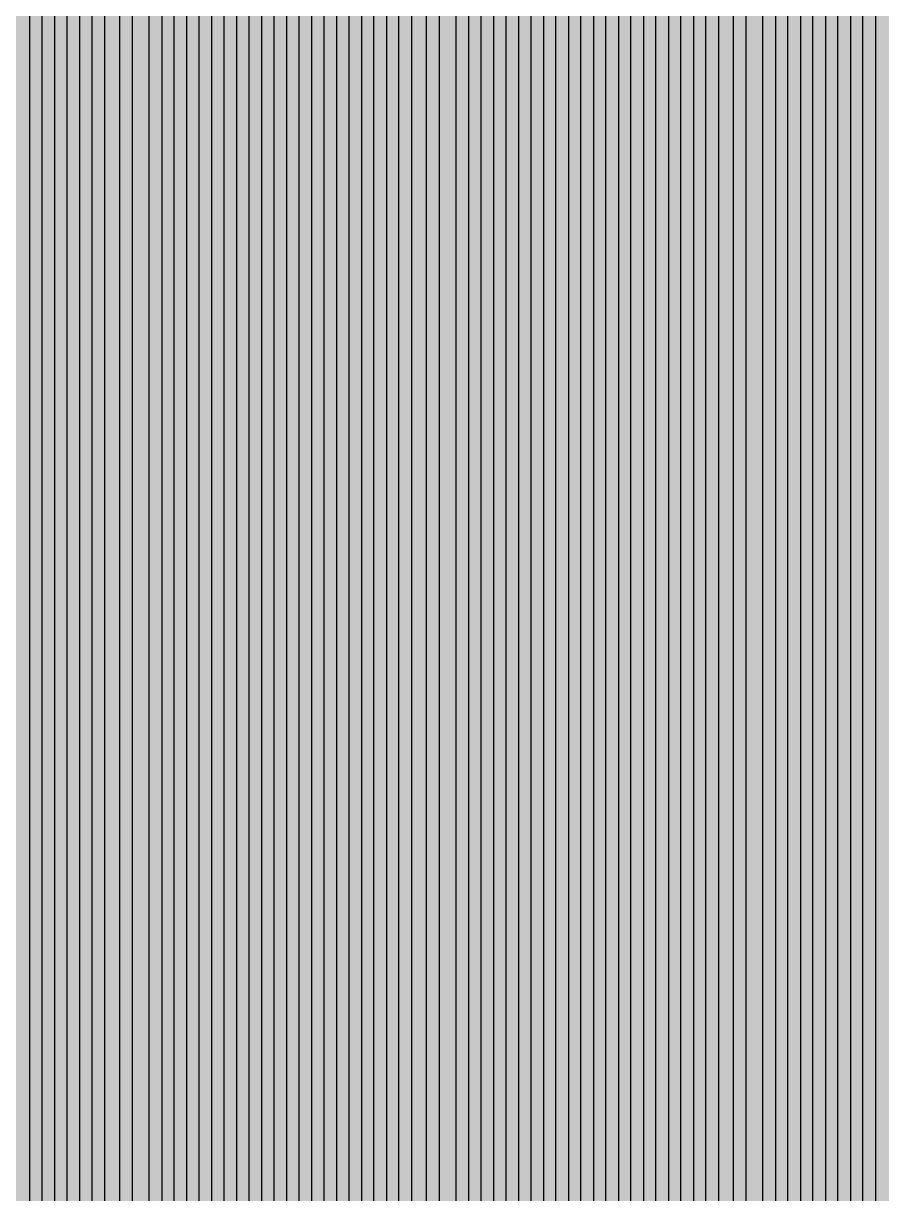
# Model space of a CAD drawing. Header units: metres. Extents: x -7240 to 10960, y -29667 to 1823.
# Drawn here: x 1139.5 to 1380, y -15233.6 to -14905.6 of the extents above; entities that cross this region are included whole.
import ezdxf

# ---------------------------------------------------------------- set-up
doc = ezdxf.new("R2010")
doc.units = ezdxf.units.M
doc.layers.add('Metal1', color=4, linetype='CONTINUOUS')
doc.layers.add('Polyimide', color=7, linetype='CONTINUOUS')

msp = doc.modelspace()

# ---------------------------------------------------------------- hatches: boundary and pattern name
at = {"layer": 'Polyimide'}
msp.add_hatch(color=7, dxfattribs=at).paths.add_polyline_path([(4088.45, -11806.89), (4098.72, -11851.21), (4115.58, -11893.47), (4138.63, -11932.7), (4167.35, -11967.99), (4201.08, -11998.53), (4239.03, -12023.62), (4280.35, -12042.68), (4349.18, -12073.73), (4413.2, -12113.76), (4471.26, -12162.04), (4522.3, -12217.69), (4565.39, -12279.7), (4599.74, -12346.94), (4624.73, -12418.19), (4639.91, -12492.16), (4645, -12567.5), (4639.91, -12642.84), (4624.73, -12716.8), (4599.74, -12788.06), (4565.39, -12855.3), (4522.3, -12917.31), (4471.26, -12972.96), (4413.2, -13021.24), (4349.18, -13061.27), (4280.35, -13092.32), (4239.03, -13111.38), (4201.08, -13136.47), (4167.35, -13167.01), (4138.63, -13202.3), (4115.58, -13241.52), (4098.72, -13283.78), (4088.45, -13328.11), (4085, -13373.48), (4085, -13567.5), (4099.45, -13861.55), (4142.64, -14152.77), (4214.18, -14438.35), (4313.36, -14715.55), (4439.24, -14981.69), (4590.59, -15234.21), (4765.97, -15470.68), (4963.68, -15688.82), (5181.82, -15886.53), (5418.29, -16061.91), (5670.81, -16213.26), (5936.95, -16339.14), (6214.15, -16438.32), (6499.73, -16509.85), (6790.95, -16553.05), (7085, -16567.5), (9960.38, -16567.5), (10038.79, -16571.35), (10116.45, -16582.87), (10192.6, -16601.95), (10266.52, -16628.4), (10337.49, -16661.96), (10404.83, -16702.32), (10467.89, -16749.09), (10526.06, -16801.81), (10578.78, -16859.98), (10625.55, -16923.04), (10665.91, -16990.38), (10699.48, -17061.35), (10725.93, -17135.27), (10745, -17211.43), (10756.52, -17289.08), (10760.38, -17367.5), (10760.38, -21957.3), (10721.61, -22012.91), (10685.97, -22070.59), (10653.58, -22130.14), (10624.53, -22191.39), (10598.92, -22254.16), (10576.82, -22318.25), (10558.3, -22383.46), (10543.41, -22449.6), (10532.21, -22516.46), (10524.72, -22583.84), (10520.97, -22651.53), (10520.97, -22719.32), (10524.72, -22787.01), (10532.21, -22854.38), (10543.41, -22921.24), (10558.3, -22987.38), (10576.82, -23052.6), (10598.92, -23116.68), (10624.53, -23179.45), (10653.58, -23240.71), (10685.97, -23300.26), (10721.61, -23357.93), (10760.38, -23413.54), (10760.38, -28667.5), (10756.52, -28745.91), (10745, -28823.57), (10725.93, -28899.73), (10699.48, -28973.65), (10665.91, -29044.62), (10625.55, -29111.96), (10578.78, -29175.01), (10526.06, -29233.19), (10467.89, -29285.91), (10404.83, -29332.68), (10337.49, -29373.04), (10266.52, -29406.6), (10192.6, -29433.05), (10116.45, -29452.13), (10038.79, -29463.65), (9960.38, -29467.5), (-6239.63, -29467.5), (-6318.04, -29463.65), (-6395.7, -29452.13), (-6471.85, -29433.05), (-6545.77, -29406.6), (-6616.74, -29373.04), (-6684.08, -29332.68), (-6747.14, -29285.91), (-6805.31, -29233.19), (-6858.03, -29175.01), (-6904.8, -29111.96), (-6945.16, -29044.62), (-6978.73, -28973.65), (-7005.18, -28899.73), (-7024.25, -28823.57), (-7035.77, -28745.91), (-7039.63, -28667.5), (-7039.63, -23426.32), (-6999.36, -23370.07), (-6962.33, -23311.63), (-6928.66, -23251.2), (-6898.45, -23188.96), (-6871.81, -23125.12), (-6848.81, -23059.88), (-6829.53, -22993.44), (-6814.04, -22926.02), (-6802.37, -22857.83), (-6794.57, -22789.09), (-6790.67, -22720.02), (-6790.67, -22650.84), (-6794.57, -22581.77), (-6802.37, -22513.03), (-6814.04, -22444.84), (-6829.53, -22377.42), (-6848.81, -22310.98), (-6871.81, -22245.74), (-6898.45, -22181.89), (-6928.66, -22119.66), (-6962.33, -22059.22), (-6999.36, -22000.79), (-7039.63, -21944.54), (-7039.63, -17367.5), (-7035.77, -17289.08), (-7024.25, -17211.43), (-7005.18, -17135.27), (-6978.73, -17061.35), (-6945.16, -16990.38), (-6904.8, -16923.04), (-6858.03, -16859.98), (-6805.31, -16801.81), (-6747.14, -16749.09), (-6684.08, -16702.32), (-6616.74, -16661.96), (-6545.77, -16628.4), (-6471.85, -16601.95), (-6395.7, -16582.87), (-6318.04, -16571.35), (-6239.63, -16567.5), (-3334, -16567.5), (-3039.95, -16553.05), (-2748.73, -16509.85), (-2463.15, -16438.32), (-2185.95, -16339.14), (-1919.81, -16213.26), (-1667.29, -16061.91), (-1430.82, -15886.53), (-1212.68, -15688.82), (-1014.97, -15470.68), (-839.59, -15234.21), (-688.24, -14981.69), (-562.36, -14715.55), (-463.18, -14438.35), (-391.64, -14152.77), (-348.45, -13861.55), (-334, -13567.5), (-334, -13373.48), (-337.45, -13328.11), (-347.72, -13283.78), (-364.58, -13241.52), (-387.63, -13202.3), (-416.35, -13167.01), (-450.08, -13136.47), (-488.03, -13111.38), (-529.35, -13092.32), (-529.35, -13092.32), (-598.18, -13061.27), (-662.2, -13021.24), (-720.26, -12972.96), (-771.3, -12917.31), (-814.39, -12855.3), (-848.74, -12788.06), (-873.73, -12716.8), (-888.91, -12642.84), (-894, -12567.5), (-888.91, -12492.16), (-873.73, -12418.19), (-848.74, -12346.94), (-814.39, -12279.7), (-771.3, -12217.69), (-720.26, -12162.04), (-662.2, -12113.76), (-598.18, -12073.73), (-529.35, -12042.68), (-488.03, -12023.62), (-450.08, -11998.53), (-416.35, -11967.99), (-387.63, -11932.7), (-364.58, -11893.47), (-347.72, -11851.21), (-337.45, -11806.89), (-334, -11761.52), (-334, -11074.31), (-337.45, -11028.94), (-347.72, -10984.62), (-364.58, -10942.36), (-387.63, -10903.13), (-416.35, -10867.84), (-450.08, -10837.3), (-488.03, -10812.21), (-529.35, -10793.16), (-529.35, -10793.16), (-598.18, -10762.1), (-662.2, -10722.07), (-720.26, -10673.8), (-771.3, -10618.15), (-814.39, -10556.13), (-848.74, -10488.89), (-873.73, -10417.64), (-888.91, -10343.67), (-894, -10268.33), (-888.91, -10192.99), (-873.73, -10119.03), (-848.74, -10047.77), (-814.39, -9980.53), (-771.3, -9918.52), (-720.26, -9862.87), (-662.2, -9814.59), (-598.18, -9774.56), (-529.35, -9743.51), (-488.03, -9724.45), (-450.08, -9699.36), (-416.35, -9668.82), (-387.63, -9633.53), (-364.58, -9594.31), (-347.72, -9552.05), (-337.45, -9507.72), (-334, -9462.35), (-334, -8775.14), (-337.45, -8729.78), (-347.72, -8685.45), (-364.58, -8643.19), (-387.63, -8603.96), (-416.35, -8568.68), (-450.08, -8538.14), (-488.03, -8513.05), (-529.35, -8493.99), (-529.35, -8493.99), (-598.18, -8462.94), (-662.2, -8422.91), (-720.26, -8374.63), (-771.3, -8318.98), (-814.39, -8256.97), (-848.74, -8189.73), (-873.73, -8118.47), (-888.91, -8044.5), (-894, -7969.17), (-888.91, -7893.83), (-873.73, -7819.86), (-848.74, -7748.61), (-814.39, -7681.36), (-771.3, -7619.35), (-720.26, -7563.7), (-662.2, -7515.42), (-598.18, -7475.4), (-529.35, -7444.34), (-529.35, -7444.34), (-488.03, -7425.28), (-450.08, -7400.2), (-416.35, -7369.66), (-387.63, -7334.37), (-364.58, -7295.14), (-347.72, -7252.88), (-337.45, -7208.56), (-334, -7163.19), (-334, -6475.98), (-337.45, -6430.61), (-347.72, -6386.29), (-364.58, -6344.02), (-387.63, -6304.8), (-416.35, -6269.51), (-450.08, -6238.97), (-488.03, -6213.88), (-529.35, -6194.82), (-529.35, -6194.82), (-598.18, -6163.77), (-662.2, -6123.74), (-720.26, -6075.46), (-771.3, -6019.81), (-814.39, -5957.8), (-848.74, -5890.56), (-873.73, -5819.31), (-888.91, -5745.34), (-894, -5670), (-888.91, -5594.66), (-873.73, -5520.69), (-848.74, -5449.44), (-814.39, -5382.2), (-771.3, -5320.19), (-720.26, -5264.54), (-662.2, -5216.26), (-598.18, -5176.23), (-529.35, -5145.18), (-529.35, -5145.18), (-488.03, -5126.12), (-450.08, -5101.03), (-416.35, -5070.49), (-387.63, -5035.2), (-364.58, -4995.98), (-347.72, -4953.71), (-337.45, -4909.39), (-334, -4864.02), (-334, 380), (-334, 1522.5), (-289, 1522.5), (-288.78, 1515.63), (-288.1, 1508.79), (-286.98, 1502.02), (-285.42, 1495.32), (-283.43, 1488.75), (-281.01, 1482.32), (-278.17, 1476.06), (-274.93, 1470), (-271.3, 1464.17), (-267.3, 1458.58), (-262.94, 1453.27), (-258.25, 1448.25), (-253.23, 1443.56), (-247.92, 1439.2), (-242.33, 1435.2), (-236.5, 1431.57), (-230.44, 1428.33), (-224.18, 1425.49), (-217.75, 1423.07), (-211.18, 1421.08), (-204.48, 1419.52), (-197.71, 1418.4), (-190.87, 1417.72), (-184, 1417.5), (-177.13, 1417.72), (-170.29, 1418.4), (-163.52, 1419.52), (-156.82, 1421.08), (-150.25, 1423.07), (-143.82, 1425.49), (-137.56, 1428.33), (-131.5, 1431.57), (-125.67, 1435.2), (-120.08, 1439.2), (-114.77, 1443.56), (-109.75, 1448.25), (-105.06, 1453.27), (-100.7, 1458.58), (-96.7, 1464.17), (-93.07, 1470), (-89.83, 1476.06), (-86.99, 1482.32), (-84.57, 1488.75), (-82.58, 1495.32), (-81.02, 1502.02), (-79.9, 1508.79), (-79.22, 1515.63), (-79, 1522.5), (1786, 1522.5), (3835, 1522.5), (3835.21, 1529.04), (3835.86, 1535.55), (3836.92, 1542.01), (3838.41, 1548.38), (3840.31, 1554.64), (3842.61, 1560.77), (3845.31, 1566.73), (3848.4, 1572.5), (3851.85, 1578.06), (3855.66, 1583.38), (3859.82, 1588.43), (3864.29, 1593.21), (3869.07, 1597.68), (3874.12, 1601.84), (3879.44, 1605.65), (3885, 1609.1), (3890.77, 1612.19), (3896.73, 1614.89), (3902.86, 1617.19), (3909.12, 1619.09), (3915.49, 1620.58), (3921.95, 1621.64), (3928.46, 1622.29), (3935, 1622.5), (3941.54, 1622.29), (3948.05, 1621.64), (3954.51, 1620.58), (3960.88, 1619.09), (3967.14, 1617.19), (3973.27, 1614.89), (3979.23, 1612.19), (3985, 1609.1), (3990.56, 1605.65), (3995.88, 1601.84), (4000.93, 1597.68), (4005.71, 1593.21), (4010.18, 1588.43), (4014.34, 1583.38), (4018.15, 1578.06), (4021.6, 1572.5), (4024.69, 1566.73), (4027.39, 1560.77), (4029.69, 1554.64), (4031.59, 1548.38), (4033.08, 1542.01), (4034.14, 1535.55), (4034.79, 1529.04), (4035, 1522.5), (4085, 1522.5), (4085, 380), (4085, 330), (4085, -4864.02), (4088.45, -4909.39), (4098.72, -4953.71), (4115.58, -4995.98), (4138.63, -5035.2), (4167.35, -5070.49), (4201.08, -5101.03), (4239.03, -5126.12), (4280.35, -5145.18), (4280.35, -5145.18), (4349.18, -5176.23), (4413.2, -5216.26), (4471.26, -5264.54), (4522.3, -5320.19), (4565.39, -5382.2), (4599.74, -5449.44), (4624.73, -5520.69), (4639.91, -5594.66), (4645, -5670), (4639.91, -5745.34), (4624.73, -5819.31), (4599.74, -5890.56), (4565.39, -5957.8), (4522.3, -6019.81), (4471.26, -6075.46), (4413.2, -6123.74), (4349.18, -6163.77), (4280.35, -6194.82), (4239.03, -6213.88), (4201.08, -6238.97), (4167.35, -6269.51), (4138.63, -6304.8), (4115.58, -6344.02), (4098.72, -6386.29), (4088.45, -6430.61), (4085, -6475.98), (4085, -11761.52), (4088.45, -11806.89)])

# ---------------------------------------------------------------- linework, layer by layer
at = {"layer": 'Metal1'}
for points in [[(1141.25, -14889.99), (1141.25, -14912.85), (1141.25, -14935.71), (1141.25, -14958.56), (1141.25, -14981.42), (1141.25, -15004.28), (1141.25, -15027.13), (1141.25, -15049.99), (1141.25, -15072.85), (1141.25, -15095.7), (1141.25, -15118.56), (1141.25, -15141.42), (1141.25, -15164.27), (1141.25, -15187.13), (1141.25, -15209.99), (1141.25, -15232.85), (1141.25, -15255.7)], [(1144.75, -15255.7), (1144.75, -15232.85), (1144.75, -15209.99), (1144.75, -15187.13), (1144.75, -15164.27), (1144.75, -15141.42), (1144.75, -15118.56), (1144.75, -15095.7), (1144.75, -15072.85), (1144.75, -15049.99), (1144.75, -15027.13), (1144.75, -15004.28), (1144.75, -14981.42), (1144.75, -14958.56), (1144.75, -14935.71), (1144.75, -14912.85), (1144.75, -14889.99)], [(1148.25, -14889.99), (1148.25, -14912.85), (1148.25, -14935.71), (1148.25, -14958.56), (1148.25, -14981.42), (1148.25, -15004.28), (1148.25, -15027.13), (1148.25, -15049.99), (1148.25, -15072.85), (1148.25, -15095.7), (1148.25, -15118.56), (1148.25, -15141.42), (1148.25, -15164.27), (1148.25, -15187.13), (1148.25, -15209.99), (1148.25, -15232.85), (1148.25, -15255.7)], [(1151.75, -15255.7), (1151.75, -15232.85), (1151.75, -15209.99), (1151.75, -15187.13), (1151.75, -15164.27), (1151.75, -15141.42), (1151.75, -15118.56), (1151.75, -15095.7), (1151.75, -15072.85), (1151.75, -15049.99), (1151.75, -15027.13), (1151.75, -15004.28), (1151.75, -14981.42), (1151.75, -14958.56), (1151.75, -14935.71), (1151.75, -14912.85), (1151.75, -14889.99)], [(1155.25, -14889.99), (1155.25, -14912.85), (1155.25, -14935.71), (1155.25, -14958.56), (1155.25, -14981.42), (1155.25, -15004.28), (1155.25, -15027.13), (1155.25, -15049.99), (1155.25, -15072.85), (1155.25, -15095.7), (1155.25, -15118.56), (1155.25, -15141.42), (1155.25, -15164.27), (1155.25, -15187.13), (1155.25, -15209.99), (1155.25, -15232.85), (1155.25, -15255.7)], [(1158.75, -15255.7), (1158.75, -15232.85), (1158.75, -15209.99), (1158.75, -15187.13), (1158.75, -15164.27), (1158.75, -15141.42), (1158.75, -15118.56), (1158.75, -15095.7), (1158.75, -15072.85), (1158.75, -15049.99), (1158.75, -15027.13), (1158.75, -15004.28), (1158.75, -14981.42), (1158.75, -14958.56), (1158.75, -14935.71), (1158.75, -14912.85), (1158.75, -14889.99)], [(1162.25, -14889.99), (1162.25, -14912.85), (1162.25, -14935.71), (1162.25, -14958.56), (1162.25, -14981.42), (1162.25, -15004.28), (1162.25, -15027.13), (1162.25, -15049.99), (1162.25, -15072.85), (1162.25, -15095.7), (1162.25, -15118.56), (1162.25, -15141.42), (1162.25, -15164.27), (1162.25, -15187.13), (1162.25, -15209.99), (1162.25, -15232.85), (1162.25, -15255.7)], [(1166.5, -15255.7), (1166.5, -15232.85), (1166.5, -15209.99), (1166.5, -15187.13), (1166.5, -15164.27), (1166.5, -15141.42), (1166.5, -15118.56), (1166.5, -15095.7), (1166.5, -15072.85), (1166.5, -15049.99), (1166.5, -15027.13), (1166.5, -15004.28), (1166.5, -14981.42), (1166.5, -14958.56), (1166.5, -14935.71), (1166.5, -14912.85), (1166.5, -14889.99)], [(1170, -14889.99), (1170, -14912.85), (1170, -14935.71), (1170, -14958.56), (1170, -14981.42), (1170, -15004.28), (1170, -15027.13), (1170, -15049.99), (1170, -15072.85), (1170, -15095.7), (1170, -15118.56), (1170, -15141.42), (1170, -15164.27), (1170, -15187.13), (1170, -15209.99), (1170, -15232.85), (1170, -15255.7)], [(1174.75, -15255.7), (1174.75, -15232.85), (1174.75, -15209.99), (1174.75, -15187.13), (1174.75, -15164.27), (1174.75, -15141.42), (1174.75, -15118.56), (1174.75, -15095.7), (1174.75, -15072.85), (1174.75, -15049.99), (1174.75, -15027.13), (1174.75, -15004.28), (1174.75, -14981.42), (1174.75, -14958.56), (1174.75, -14935.71), (1174.75, -14912.85), (1174.75, -14889.99)], [(1178.25, -14889.99), (1178.25, -14912.85), (1178.25, -14935.71), (1178.25, -14958.56), (1178.25, -14981.42), (1178.25, -15004.28), (1178.25, -15027.13), (1178.25, -15049.99), (1178.25, -15072.85), (1178.25, -15095.7), (1178.25, -15118.56), (1178.25, -15141.42), (1178.25, -15164.27), (1178.25, -15187.13), (1178.25, -15209.99), (1178.25, -15232.85), (1178.25, -15255.7)], [(1181.75, -15255.7), (1181.75, -15232.85), (1181.75, -15209.99), (1181.75, -15187.13), (1181.75, -15164.27), (1181.75, -15141.42), (1181.75, -15118.56), (1181.75, -15095.7), (1181.75, -15072.85), (1181.75, -15049.99), (1181.75, -15027.13), (1181.75, -15004.28), (1181.75, -14981.42), (1181.75, -14958.56), (1181.75, -14935.71), (1181.75, -14912.85), (1181.75, -14889.99)], [(1185.25, -14889.99), (1185.25, -14912.85), (1185.25, -14935.71), (1185.25, -14958.56), (1185.25, -14981.42), (1185.25, -15004.28), (1185.25, -15027.13), (1185.25, -15049.99), (1185.25, -15072.85), (1185.25, -15095.7), (1185.25, -15118.56), (1185.25, -15141.42), (1185.25, -15164.27), (1185.25, -15187.13), (1185.25, -15209.99), (1185.25, -15232.85), (1185.25, -15255.7)], [(1188.75, -15255.7), (1188.75, -15232.85), (1188.75, -15209.99), (1188.75, -15187.13), (1188.75, -15164.27), (1188.75, -15141.42), (1188.75, -15118.56), (1188.75, -15095.7), (1188.75, -15072.85), (1188.75, -15049.99), (1188.75, -15027.13), (1188.75, -15004.28), (1188.75, -14981.42), (1188.75, -14958.56), (1188.75, -14935.71), (1188.75, -14912.85), (1188.75, -14889.99)], [(1192.25, -14889.99), (1192.25, -14912.85), (1192.25, -14935.71), (1192.25, -14958.56), (1192.25, -14981.42), (1192.25, -15004.28), (1192.25, -15027.13), (1192.25, -15049.99), (1192.25, -15072.85), (1192.25, -15095.7), (1192.25, -15118.56), (1192.25, -15141.42), (1192.25, -15164.27), (1192.25, -15187.13), (1192.25, -15209.99), (1192.25, -15232.85), (1192.25, -15255.7)], [(1195.75, -15255.7), (1195.75, -15232.85), (1195.75, -15209.99), (1195.75, -15187.13), (1195.75, -15164.27), (1195.75, -15141.42), (1195.75, -15118.56), (1195.75, -15095.7), (1195.75, -15072.85), (1195.75, -15049.99), (1195.75, -15027.13), (1195.75, -15004.28), (1195.75, -14981.42), (1195.75, -14958.56), (1195.75, -14935.71), (1195.75, -14912.85), (1195.75, -14889.99)], [(1199.25, -14889.99), (1199.25, -14912.85), (1199.25, -14935.71), (1199.25, -14958.56), (1199.25, -14981.42), (1199.25, -15004.28), (1199.25, -15027.13), (1199.25, -15049.99), (1199.25, -15072.85), (1199.25, -15095.7), (1199.25, -15118.56), (1199.25, -15141.42), (1199.25, -15164.27), (1199.25, -15187.13), (1199.25, -15209.99), (1199.25, -15232.85), (1199.25, -15255.7)], [(1202.75, -15255.7), (1202.75, -15232.85), (1202.75, -15209.99), (1202.75, -15187.13), (1202.75, -15164.27), (1202.75, -15141.42), (1202.75, -15118.56), (1202.75, -15095.7), (1202.75, -15072.85), (1202.75, -15049.99), (1202.75, -15027.13), (1202.75, -15004.28), (1202.75, -14981.42), (1202.75, -14958.56), (1202.75, -14935.71), (1202.75, -14912.85), (1202.75, -14889.99)], [(1206.25, -14889.99), (1206.25, -14912.85), (1206.25, -14935.71), (1206.25, -14958.56), (1206.25, -14981.42), (1206.25, -15004.28), (1206.25, -15027.13), (1206.25, -15049.99), (1206.25, -15072.85), (1206.25, -15095.7), (1206.25, -15118.56), (1206.25, -15141.42), (1206.25, -15164.27), (1206.25, -15187.13), (1206.25, -15209.99), (1206.25, -15232.85), (1206.25, -15255.7)], [(1209.75, -15255.7), (1209.75, -15232.85), (1209.75, -15209.99), (1209.75, -15187.13), (1209.75, -15164.27), (1209.75, -15141.42), (1209.75, -15118.56), (1209.75, -15095.7), (1209.75, -15072.85), (1209.75, -15049.99), (1209.75, -15027.13), (1209.75, -15004.28), (1209.75, -14981.42), (1209.75, -14958.56), (1209.75, -14935.71), (1209.75, -14912.85), (1209.75, -14889.99)], [(1213.25, -14889.99), (1213.25, -14912.85), (1213.25, -14935.71), (1213.25, -14958.56), (1213.25, -14981.42), (1213.25, -15004.28), (1213.25, -15027.13), (1213.25, -15049.99), (1213.25, -15072.85), (1213.25, -15095.7), (1213.25, -15118.56), (1213.25, -15141.42), (1213.25, -15164.27), (1213.25, -15187.13), (1213.25, -15209.99), (1213.25, -15232.85), (1213.25, -15255.7)], [(1216.75, -15255.7), (1216.75, -15232.85), (1216.75, -15209.99), (1216.75, -15187.13), (1216.75, -15164.27), (1216.75, -15141.42), (1216.75, -15118.56), (1216.75, -15095.7), (1216.75, -15072.85), (1216.75, -15049.99), (1216.75, -15027.13), (1216.75, -15004.28), (1216.75, -14981.42), (1216.75, -14958.56), (1216.75, -14935.71), (1216.75, -14912.85), (1216.75, -14889.99)], [(1220.25, -14889.99), (1220.25, -14912.85), (1220.25, -14935.71), (1220.25, -14958.56), (1220.25, -14981.42), (1220.25, -15004.28), (1220.25, -15027.13), (1220.25, -15049.99), (1220.25, -15072.85), (1220.25, -15095.7), (1220.25, -15118.56), (1220.25, -15141.42), (1220.25, -15164.27), (1220.25, -15187.13), (1220.25, -15209.99), (1220.25, -15232.85), (1220.25, -15255.7)], [(1223.75, -15255.7), (1223.75, -15232.85), (1223.75, -15209.99), (1223.75, -15187.13), (1223.75, -15164.27), (1223.75, -15141.42), (1223.75, -15118.56), (1223.75, -15095.7), (1223.75, -15072.85), (1223.75, -15049.99), (1223.75, -15027.13), (1223.75, -15004.28), (1223.75, -14981.42), (1223.75, -14958.56), (1223.75, -14935.71), (1223.75, -14912.85), (1223.75, -14889.99)], [(1227.25, -14889.99), (1227.25, -14912.85), (1227.25, -14935.71), (1227.25, -14958.56), (1227.25, -14981.42), (1227.25, -15004.28), (1227.25, -15027.13), (1227.25, -15049.99), (1227.25, -15072.85), (1227.25, -15095.7), (1227.25, -15118.56), (1227.25, -15141.42), (1227.25, -15164.27), (1227.25, -15187.13), (1227.25, -15209.99), (1227.25, -15232.85), (1227.25, -15255.7)], [(1230.75, -15255.7), (1230.75, -15232.85), (1230.75, -15209.99), (1230.75, -15187.13), (1230.75, -15164.27), (1230.75, -15141.42), (1230.75, -15118.56), (1230.75, -15095.7), (1230.75, -15072.85), (1230.75, -15049.99), (1230.75, -15027.13), (1230.75, -15004.28), (1230.75, -14981.42), (1230.75, -14958.56), (1230.75, -14935.71), (1230.75, -14912.85), (1230.75, -14889.99)], [(1234.25, -14889.99), (1234.25, -14912.85), (1234.25, -14935.71), (1234.25, -14958.56), (1234.25, -14981.42), (1234.25, -15004.28), (1234.25, -15027.13), (1234.25, -15049.99), (1234.25, -15072.85), (1234.25, -15095.7), (1234.25, -15118.56), (1234.25, -15141.42), (1234.25, -15164.27), (1234.25, -15187.13), (1234.25, -15209.99), (1234.25, -15232.85), (1234.25, -15255.7)], [(1237.75, -15255.7), (1237.75, -15232.85), (1237.75, -15209.99), (1237.75, -15187.13), (1237.75, -15164.27), (1237.75, -15141.42), (1237.75, -15118.56), (1237.75, -15095.7), (1237.75, -15072.85), (1237.75, -15049.99), (1237.75, -15027.13), (1237.75, -15004.28), (1237.75, -14981.42), (1237.75, -14958.56), (1237.75, -14935.71), (1237.75, -14912.85), (1237.75, -14889.99)], [(1241.25, -14889.99), (1241.25, -14912.85), (1241.25, -14935.71), (1241.25, -14958.56), (1241.25, -14981.42), (1241.25, -15004.28), (1241.25, -15027.13), (1241.25, -15049.99), (1241.25, -15072.85), (1241.25, -15095.7), (1241.25, -15118.56), (1241.25, -15141.42), (1241.25, -15164.27), (1241.25, -15187.13), (1241.25, -15209.99), (1241.25, -15232.85), (1241.25, -15255.7)], [(1244.75, -15255.7), (1244.75, -15232.85), (1244.75, -15209.99), (1244.75, -15187.13), (1244.75, -15164.27), (1244.75, -15141.42), (1244.75, -15118.56), (1244.75, -15095.7), (1244.75, -15072.85), (1244.75, -15049.99), (1244.75, -15027.13), (1244.75, -15004.28), (1244.75, -14981.42), (1244.75, -14958.56), (1244.75, -14935.71), (1244.75, -14912.85), (1244.75, -14889.99)], [(1248.25, -14889.99), (1248.25, -14912.85), (1248.25, -14935.71), (1248.25, -14958.56), (1248.25, -14981.42), (1248.25, -15004.28), (1248.25, -15027.13), (1248.25, -15049.99), (1248.25, -15072.85), (1248.25, -15095.7), (1248.25, -15118.56), (1248.25, -15141.42), (1248.25, -15164.27), (1248.25, -15187.13), (1248.25, -15209.99), (1248.25, -15232.85), (1248.25, -15255.7)], [(1252.5, -15255.7), (1252.5, -15232.85), (1252.5, -15209.99), (1252.5, -15187.13), (1252.5, -15164.27), (1252.5, -15141.42), (1252.5, -15118.56), (1252.5, -15095.7), (1252.5, -15072.85), (1252.5, -15049.99), (1252.5, -15027.13), (1252.5, -15004.28), (1252.5, -14981.42), (1252.5, -14958.56), (1252.5, -14935.71), (1252.5, -14912.85), (1252.5, -14889.99)], [(1256, -14889.99), (1256, -14912.85), (1256, -14935.71), (1256, -14958.56), (1256, -14981.42), (1256, -15004.28), (1256, -15027.13), (1256, -15049.99), (1256, -15072.85), (1256, -15095.7), (1256, -15118.56), (1256, -15141.42), (1256, -15164.27), (1256, -15187.13), (1256, -15209.99), (1256, -15232.85), (1256, -15255.7)], [(1260.75, -15255.7), (1260.75, -15232.85), (1260.75, -15209.99), (1260.75, -15187.13), (1260.75, -15164.27), (1260.75, -15141.42), (1260.75, -15118.56), (1260.75, -15095.7), (1260.75, -15072.85), (1260.75, -15049.99), (1260.75, -15027.13), (1260.75, -15004.28), (1260.75, -14981.42), (1260.75, -14958.56), (1260.75, -14935.71), (1260.75, -14912.85), (1260.75, -14889.99)], [(1264.25, -14889.99), (1264.25, -14912.85), (1264.25, -14935.71), (1264.25, -14958.56), (1264.25, -14981.42), (1264.25, -15004.28), (1264.25, -15027.13), (1264.25, -15049.99), (1264.25, -15072.85), (1264.25, -15095.7), (1264.25, -15118.56), (1264.25, -15141.42), (1264.25, -15164.27), (1264.25, -15187.13), (1264.25, -15209.99), (1264.25, -15232.85), (1264.25, -15255.7)], [(1267.75, -15255.7), (1267.75, -15232.85), (1267.75, -15209.99), (1267.75, -15187.13), (1267.75, -15164.27), (1267.75, -15141.42), (1267.75, -15118.56), (1267.75, -15095.7), (1267.75, -15072.85), (1267.75, -15049.99), (1267.75, -15027.13), (1267.75, -15004.28), (1267.75, -14981.42), (1267.75, -14958.56), (1267.75, -14935.71), (1267.75, -14912.85), (1267.75, -14889.99)], [(1271.25, -14889.99), (1271.25, -14912.85), (1271.25, -14935.71), (1271.25, -14958.56), (1271.25, -14981.42), (1271.25, -15004.28), (1271.25, -15027.13), (1271.25, -15049.99), (1271.25, -15072.85), (1271.25, -15095.7), (1271.25, -15118.56), (1271.25, -15141.42), (1271.25, -15164.27), (1271.25, -15187.13), (1271.25, -15209.99), (1271.25, -15232.85), (1271.25, -15255.7)], [(1274.75, -15255.7), (1274.75, -15232.85), (1274.75, -15209.99), (1274.75, -15187.13), (1274.75, -15164.27), (1274.75, -15141.42), (1274.75, -15118.56), (1274.75, -15095.7), (1274.75, -15072.85), (1274.75, -15049.99), (1274.75, -15027.13), (1274.75, -15004.28), (1274.75, -14981.42), (1274.75, -14958.56), (1274.75, -14935.71), (1274.75, -14912.85), (1274.75, -14889.99)], [(1278.25, -14889.99), (1278.25, -14912.85), (1278.25, -14935.71), (1278.25, -14958.56), (1278.25, -14981.42), (1278.25, -15004.28), (1278.25, -15027.13), (1278.25, -15049.99), (1278.25, -15072.85), (1278.25, -15095.7), (1278.25, -15118.56), (1278.25, -15141.42), (1278.25, -15164.27), (1278.25, -15187.13), (1278.25, -15209.99), (1278.25, -15232.85), (1278.25, -15255.7)], [(1281.75, -15255.7), (1281.75, -15232.85), (1281.75, -15209.99), (1281.75, -15187.13), (1281.75, -15164.27), (1281.75, -15141.42), (1281.75, -15118.56), (1281.75, -15095.7), (1281.75, -15072.85), (1281.75, -15049.99), (1281.75, -15027.13), (1281.75, -15004.28), (1281.75, -14981.42), (1281.75, -14958.56), (1281.75, -14935.71), (1281.75, -14912.85), (1281.75, -14889.99)], [(1285.25, -14889.99), (1285.25, -14912.85), (1285.25, -14935.71), (1285.25, -14958.56), (1285.25, -14981.42), (1285.25, -15004.28), (1285.25, -15027.13), (1285.25, -15049.99), (1285.25, -15072.85), (1285.25, -15095.7), (1285.25, -15118.56), (1285.25, -15141.42), (1285.25, -15164.27), (1285.25, -15187.13), (1285.25, -15209.99), (1285.25, -15232.85), (1285.25, -15255.7)], [(1288.75, -15255.7), (1288.75, -15232.85), (1288.75, -15209.99), (1288.75, -15187.13), (1288.75, -15164.27), (1288.75, -15141.42), (1288.75, -15118.56), (1288.75, -15095.7), (1288.75, -15072.85), (1288.75, -15049.99), (1288.75, -15027.13), (1288.75, -15004.28), (1288.75, -14981.42), (1288.75, -14958.56), (1288.75, -14935.71), (1288.75, -14912.85), (1288.75, -14889.99)], [(1292.25, -14889.99), (1292.25, -14912.85), (1292.25, -14935.71), (1292.25, -14958.56), (1292.25, -14981.42), (1292.25, -15004.28), (1292.25, -15027.13), (1292.25, -15049.99), (1292.25, -15072.85), (1292.25, -15095.7), (1292.25, -15118.56), (1292.25, -15141.42), (1292.25, -15164.27), (1292.25, -15187.13), (1292.25, -15209.99), (1292.25, -15232.85), (1292.25, -15255.7)], [(1295.75, -15255.7), (1295.75, -15232.85), (1295.75, -15209.99), (1295.75, -15187.13), (1295.75, -15164.27), (1295.75, -15141.42), (1295.75, -15118.56), (1295.75, -15095.7), (1295.75, -15072.85), (1295.75, -15049.99), (1295.75, -15027.13), (1295.75, -15004.28), (1295.75, -14981.42), (1295.75, -14958.56), (1295.75, -14935.71), (1295.75, -14912.85), (1295.75, -14889.99)], [(1299.25, -14889.99), (1299.25, -14912.85), (1299.25, -14935.71), (1299.25, -14958.56), (1299.25, -14981.42), (1299.25, -15004.28), (1299.25, -15027.13), (1299.25, -15049.99), (1299.25, -15072.85), (1299.25, -15095.7), (1299.25, -15118.56), (1299.25, -15141.42), (1299.25, -15164.27), (1299.25, -15187.13), (1299.25, -15209.99), (1299.25, -15232.85), (1299.25, -15255.7)], [(1302.75, -15255.7), (1302.75, -15232.85), (1302.75, -15209.99), (1302.75, -15187.13), (1302.75, -15164.27), (1302.75, -15141.42), (1302.75, -15118.56), (1302.75, -15095.7), (1302.75, -15072.85), (1302.75, -15049.99), (1302.75, -15027.13), (1302.75, -15004.28), (1302.75, -14981.42), (1302.75, -14958.56), (1302.75, -14935.71), (1302.75, -14912.85), (1302.75, -14889.99)], [(1306.25, -14889.99), (1306.25, -14912.85), (1306.25, -14935.71), (1306.25, -14958.56), (1306.25, -14981.42), (1306.25, -15004.28), (1306.25, -15027.13), (1306.25, -15049.99), (1306.25, -15072.85), (1306.25, -15095.7), (1306.25, -15118.56), (1306.25, -15141.42), (1306.25, -15164.27), (1306.25, -15187.13), (1306.25, -15209.99), (1306.25, -15232.85), (1306.25, -15255.7)], [(1309.75, -15255.7), (1309.75, -15232.85), (1309.75, -15209.99), (1309.75, -15187.13), (1309.75, -15164.27), (1309.75, -15141.42), (1309.75, -15118.56), (1309.75, -15095.7), (1309.75, -15072.85), (1309.75, -15049.99), (1309.75, -15027.13), (1309.75, -15004.28), (1309.75, -14981.42), (1309.75, -14958.56), (1309.75, -14935.71), (1309.75, -14912.85), (1309.75, -14889.99)], [(1313.25, -14889.99), (1313.25, -14912.85), (1313.25, -14935.71), (1313.25, -14958.56), (1313.25, -14981.42), (1313.25, -15004.28), (1313.25, -15027.13), (1313.25, -15049.99), (1313.25, -15072.85), (1313.25, -15095.7), (1313.25, -15118.56), (1313.25, -15141.42), (1313.25, -15164.27), (1313.25, -15187.13), (1313.25, -15209.99), (1313.25, -15232.85), (1313.25, -15255.7)], [(1316.75, -15255.7), (1316.75, -15232.85), (1316.75, -15209.99), (1316.75, -15187.13), (1316.75, -15164.27), (1316.75, -15141.42), (1316.75, -15118.56), (1316.75, -15095.7), (1316.75, -15072.85), (1316.75, -15049.99), (1316.75, -15027.13), (1316.75, -15004.28), (1316.75, -14981.42), (1316.75, -14958.56), (1316.75, -14935.71), (1316.75, -14912.85), (1316.75, -14889.99)], [(1320.25, -14889.99), (1320.25, -14912.85), (1320.25, -14935.71), (1320.25, -14958.56), (1320.25, -14981.42), (1320.25, -15004.28), (1320.25, -15027.13), (1320.25, -15049.99), (1320.25, -15072.85), (1320.25, -15095.7), (1320.25, -15118.56), (1320.25, -15141.42), (1320.25, -15164.27), (1320.25, -15187.13), (1320.25, -15209.99), (1320.25, -15232.85), (1320.25, -15255.7)], [(1323.75, -15255.7), (1323.75, -15232.85), (1323.75, -15209.99), (1323.75, -15187.13), (1323.75, -15164.27), (1323.75, -15141.42), (1323.75, -15118.56), (1323.75, -15095.7), (1323.75, -15072.85), (1323.75, -15049.99), (1323.75, -15027.13), (1323.75, -15004.28), (1323.75, -14981.42), (1323.75, -14958.56), (1323.75, -14935.71), (1323.75, -14912.85), (1323.75, -14889.99)], [(1327.25, -14889.99), (1327.25, -14912.85), (1327.25, -14935.71), (1327.25, -14958.56), (1327.25, -14981.42), (1327.25, -15004.28), (1327.25, -15027.13), (1327.25, -15049.99), (1327.25, -15072.85), (1327.25, -15095.7), (1327.25, -15118.56), (1327.25, -15141.42), (1327.25, -15164.27), (1327.25, -15187.13), (1327.25, -15209.99), (1327.25, -15232.85), (1327.25, -15255.7)], [(1330.75, -15255.7), (1330.75, -15232.85), (1330.75, -15209.99), (1330.75, -15187.13), (1330.75, -15164.27), (1330.75, -15141.42), (1330.75, -15118.56), (1330.75, -15095.7), (1330.75, -15072.85), (1330.75, -15049.99), (1330.75, -15027.13), (1330.75, -15004.28), (1330.75, -14981.42), (1330.75, -14958.56), (1330.75, -14935.71), (1330.75, -14912.85), (1330.75, -14889.99)], [(1334.25, -14889.99), (1334.25, -14912.85), (1334.25, -14935.71), (1334.25, -14958.56), (1334.25, -14981.42), (1334.25, -15004.28), (1334.25, -15027.13), (1334.25, -15049.99), (1334.25, -15072.85), (1334.25, -15095.7), (1334.25, -15118.56), (1334.25, -15141.42), (1334.25, -15164.27), (1334.25, -15187.13), (1334.25, -15209.99), (1334.25, -15232.85), (1334.25, -15255.7)], [(1338.5, -15255.7), (1338.5, -15232.85), (1338.5, -15209.99), (1338.5, -15187.13), (1338.5, -15164.27), (1338.5, -15141.42), (1338.5, -15118.56), (1338.5, -15095.7), (1338.5, -15072.85), (1338.5, -15049.99), (1338.5, -15027.13), (1338.5, -15004.28), (1338.5, -14981.42), (1338.5, -14958.56), (1338.5, -14935.71), (1338.5, -14912.85), (1338.5, -14889.99)], [(1342, -14889.99), (1342, -14912.85), (1342, -14935.71), (1342, -14958.56), (1342, -14981.42), (1342, -15004.28), (1342, -15027.13), (1342, -15049.99), (1342, -15072.85), (1342, -15095.7), (1342, -15118.56), (1342, -15141.42), (1342, -15164.27), (1342, -15187.13), (1342, -15209.99), (1342, -15232.85), (1342, -15255.7)], [(1346.75, -15255.7), (1346.75, -15232.85), (1346.75, -15209.99), (1346.75, -15187.13), (1346.75, -15164.27), (1346.75, -15141.42), (1346.75, -15118.56), (1346.75, -15095.7), (1346.75, -15072.85), (1346.75, -15049.99), (1346.75, -15027.13), (1346.75, -15004.28), (1346.75, -14981.42), (1346.75, -14958.56), (1346.75, -14935.71), (1346.75, -14912.85), (1346.75, -14889.99)], [(1350.25, -14889.99), (1350.25, -14912.85), (1350.25, -14935.71), (1350.25, -14958.56), (1350.25, -14981.42), (1350.25, -15004.28), (1350.25, -15027.13), (1350.25, -15049.99), (1350.25, -15072.85), (1350.25, -15095.7), (1350.25, -15118.56), (1350.25, -15141.42), (1350.25, -15164.27), (1350.25, -15187.13), (1350.25, -15209.99), (1350.25, -15232.85), (1350.25, -15255.7)], [(1353.75, -15255.7), (1353.75, -15232.85), (1353.75, -15209.99), (1353.75, -15187.13), (1353.75, -15164.27), (1353.75, -15141.42), (1353.75, -15118.56), (1353.75, -15095.7), (1353.75, -15072.85), (1353.75, -15049.99), (1353.75, -15027.13), (1353.75, -15004.28), (1353.75, -14981.42), (1353.75, -14958.56), (1353.75, -14935.71), (1353.75, -14912.85), (1353.75, -14889.99)], [(1357.25, -14889.99), (1357.25, -14912.85), (1357.25, -14935.71), (1357.25, -14958.56), (1357.25, -14981.42), (1357.25, -15004.28), (1357.25, -15027.13), (1357.25, -15049.99), (1357.25, -15072.85), (1357.25, -15095.7), (1357.25, -15118.56), (1357.25, -15141.42), (1357.25, -15164.27), (1357.25, -15187.13), (1357.25, -15209.99), (1357.25, -15232.85), (1357.25, -15255.7)], [(1360.75, -15255.7), (1360.75, -15232.85), (1360.75, -15209.99), (1360.75, -15187.13), (1360.75, -15164.27), (1360.75, -15141.42), (1360.75, -15118.56), (1360.75, -15095.7), (1360.75, -15072.85), (1360.75, -15049.99), (1360.75, -15027.13), (1360.75, -15004.28), (1360.75, -14981.42), (1360.75, -14958.56), (1360.75, -14935.71), (1360.75, -14912.85), (1360.75, -14889.99)], [(1364.25, -14889.99), (1364.25, -14912.85), (1364.25, -14935.71), (1364.25, -14958.56), (1364.25, -14981.42), (1364.25, -15004.28), (1364.25, -15027.13), (1364.25, -15049.99), (1364.25, -15072.85), (1364.25, -15095.7), (1364.25, -15118.56), (1364.25, -15141.42), (1364.25, -15164.27), (1364.25, -15187.13), (1364.25, -15209.99), (1364.25, -15232.85), (1364.25, -15255.7)], [(1367.75, -15255.7), (1367.75, -15232.85), (1367.75, -15209.99), (1367.75, -15187.13), (1367.75, -15164.27), (1367.75, -15141.42), (1367.75, -15118.56), (1367.75, -15095.7), (1367.75, -15072.85), (1367.75, -15049.99), (1367.75, -15027.13), (1367.75, -15004.28), (1367.75, -14981.42), (1367.75, -14958.56), (1367.75, -14935.71), (1367.75, -14912.85), (1367.75, -14889.99)], [(1371.25, -14889.99), (1371.25, -14912.85), (1371.25, -14935.71), (1371.25, -14958.56), (1371.25, -14981.42), (1371.25, -15004.28), (1371.25, -15027.13), (1371.25, -15049.99), (1371.25, -15072.85), (1371.25, -15095.7), (1371.25, -15118.56), (1371.25, -15141.42), (1371.25, -15164.27), (1371.25, -15187.13), (1371.25, -15209.99), (1371.25, -15232.85), (1371.25, -15255.7)], [(1374.75, -15255.7), (1374.75, -15232.85), (1374.75, -15209.99), (1374.75, -15187.13), (1374.75, -15164.27), (1374.75, -15141.42), (1374.75, -15118.56), (1374.75, -15095.7), (1374.75, -15072.85), (1374.75, -15049.99), (1374.75, -15027.13), (1374.75, -15004.28), (1374.75, -14981.42), (1374.75, -14958.56), (1374.75, -14935.71), (1374.75, -14912.85), (1374.75, -14889.99)], [(1378.25, -14889.99), (1378.25, -14912.85), (1378.25, -14935.71), (1378.25, -14958.56), (1378.25, -14981.42), (1378.25, -15004.28), (1378.25, -15027.13), (1378.25, -15049.99), (1378.25, -15072.85), (1378.25, -15095.7), (1378.25, -15118.56), (1378.25, -15141.42), (1378.25, -15164.27), (1378.25, -15187.13), (1378.25, -15209.99), (1378.25, -15232.85), (1378.25, -15255.7)]]:
    msp.add_lwpolyline(points, dxfattribs=at)

doc.saveas('drawing.dxf')
